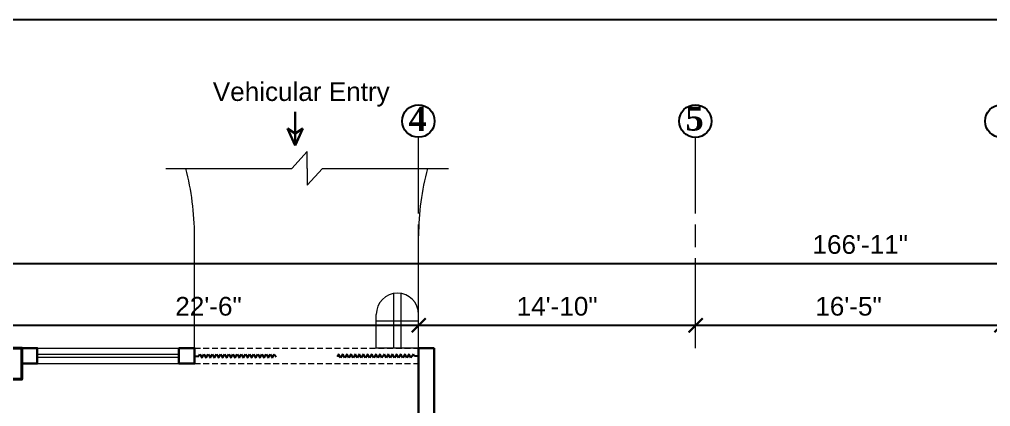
# Model space of a CAD drawing. Header units: inches. Extents: x -12 to 20935469, y -1604 to 24729220.
# Drawn here: x 20824515 to 20825139, y 24663737 to 24663985 of the extents above; entities that cross this region are included whole.
import ezdxf

# ---------------------------------------------------------------- set-up
doc = ezdxf.new("R2010")
doc.units = ezdxf.units.IN
doc.header["$LTSCALE"] = 0.03
doc.header["$MEASUREMENT"] = 0
doc.header["$PDMODE"] = 32
doc.header["$PDSIZE"] = 15
doc.linetypes.add('ACAD_ISO08W100', pattern=[36, 24, -3, 6, -3])
doc.linetypes.add('DASHED2', pattern=[0.375, 0.25, -0.125])
for name, color, linetype, lineweight in [('column', 1, 'Continuous', 40), ('Dim Line', 252, 'Continuous', 13), ('Dimiention', 75, 'Continuous', 18), ('Dot', 253, 'Continuous', 0), ('Grid Line', 252, 'Continuous', 18), ('Hatch', 253, 'Continuous', 15), ('line', 7, 'Continuous', 9), ('Main Wall', 7, 'Continuous', 30), ('wind.', 150, 'Continuous', 20)]:
    doc.layers.add(name, color=color, linetype=linetype, lineweight=lineweight)
doc.layers.add('TEXT', color=7, linetype='Continuous')
doc.styles.add('2', font='swisscl.ttf')
doc.styles.add('RomanS', font='arial.ttf', dxfattribs={"height": 12})
doc.styles.get("Standard").update_dxf_attribs({"font": 'timesbd.ttf'})
doc.dimstyles.new('Aec_Arch_I', dxfattribs={"dimscale": 96, "dimtxt": 12, "dimasz": 0.09375, "dimexe": 0.125, "dimexo": 0.125, "dimgap": 0.0625, "dimtad": 1, "dimdec": 0, "dimzin": 3, "dimdsep": 46, "dimlunit": 4, "dimtxsty": 'RomanS', "dimblk1": 'ARCHTICK', "dimblk2": 'ARCHTICK', "dimsah": 1, "dimcen": 0.09375, "dimdle": 0.125, "dimadec": 0, "dimazin": 0, "dimtfac": 0.75, "dimtdec": 0, "dimtmove": 2, "dimatfit": 3, "dimldrblk": 'ARCHTICK', "dimfxl": 1, "dimfrac": 1, "dimtolj": 1, "dimtzin": 0, "dimarcsym": 0})

# ---------------------------------------------------------------- blocks, each defined once
blk = doc.blocks.new('_ArchTick')
at = {"color": 0, "linetype": 'ByBlock', "lineweight": 35, "const_width": 0.15}
blk.add_lwpolyline([(-0.5, -0.5), (0.5, 0.5)], dxfattribs=at)
blk = doc.blocks.new('*D338')
at = {"layer": 'Defpoints', "color": 0, "transparency": 16777216}
for p in [(20820592.25, 24639400.93), (20820862.25, 24639400.93), (20820862.25, 24639400.93)]:
    blk.add_point(p, dxfattribs=at)
at = {"layer": 'Dim Line', "color": 0, "lineweight": -2, "transparency": 16777216}
blk.add_line((20820580.25, 24639400.93), (20820874.25, 24639400.93), dxfattribs=at)
at = {"layer": 'Dim Line', "color": 0, "lineweight": -2, "transparency": 16777216, "xscale": 9, "yscale": 9, "zscale": 9, "rotation": 180}
blk.add_blockref('_ArchTick', (20820592.25, 24639400.93), dxfattribs=at)
at = {"layer": 'Dim Line', "color": 0, "lineweight": -2, "transparency": 16777216, "xscale": 9, "yscale": 9, "zscale": 9}
blk.add_blockref('_ArchTick', (20820862.25, 24639400.93), dxfattribs=at)
at = {"layer": 'Dim Line', "color": 0, "transparency": 16777216, "insert": (20820727.25, 24639413.05), "char_height": 12, "attachment_point": 5, "style": 'RomanS'}
blk.add_mtext('\\A1;22\'-6"', dxfattribs=at)
blk = doc.blocks.new('*D339')
at = {"layer": 'Defpoints', "color": 0, "transparency": 16777216}
for p in [(20820862.25, 24639400.93), (20821040.22, 24639400.93), (20821040.22, 24639400.93)]:
    blk.add_point(p, dxfattribs=at)
at = {"layer": 'Dim Line', "color": 0, "lineweight": -2, "transparency": 16777216}
blk.add_line((20820850.25, 24639400.93), (20821052.22, 24639400.93), dxfattribs=at)
at = {"layer": 'Dim Line', "color": 0, "lineweight": -2, "transparency": 16777216, "xscale": 9, "yscale": 9, "zscale": 9, "rotation": 180}
blk.add_blockref('_ArchTick', (20820862.25, 24639400.93), dxfattribs=at)
at = {"layer": 'Dim Line', "color": 0, "lineweight": -2, "transparency": 16777216, "xscale": 9, "yscale": 9, "zscale": 9}
blk.add_blockref('_ArchTick', (20821040.22, 24639400.93), dxfattribs=at)
at = {"layer": 'Dim Line', "color": 0, "transparency": 16777216, "insert": (20820951.23, 24639413.05), "char_height": 12, "attachment_point": 5, "style": 'RomanS'}
blk.add_mtext('\\A1;14\'-10"', dxfattribs=at)
blk = doc.blocks.new('*D340')
at = {"layer": 'Defpoints', "color": 0, "transparency": 16777216}
for p in [(20821040.22, 24639400.93), (20821236.75, 24639400.93), (20821236.75, 24639400.93)]:
    blk.add_point(p, dxfattribs=at)
at = {"layer": 'Dim Line', "color": 0, "lineweight": -2, "transparency": 16777216}
for p, q in [((20821028.22, 24639400.93), (20821248.75, 24639400.93)), ((20821040.22, 24639388.93), (20821040.22, 24639388.93)), ((20821236.75, 24639388.93), (20821236.75, 24639388.93))]:
    blk.add_line(p, q, dxfattribs=at)
at = {"layer": 'Dim Line', "color": 0, "lineweight": -2, "transparency": 16777216, "xscale": 9, "yscale": 9, "zscale": 9, "rotation": 180}
blk.add_blockref('_ArchTick', (20821040.22, 24639400.93), dxfattribs=at)
at = {"layer": 'Dim Line', "color": 0, "lineweight": -2, "transparency": 16777216, "xscale": 9, "yscale": 9, "zscale": 9}
blk.add_blockref('_ArchTick', (20821236.75, 24639400.93), dxfattribs=at)
at = {"layer": 'Dim Line', "color": 0, "transparency": 16777216, "insert": (20821138.48, 24639413.05), "char_height": 12, "attachment_point": 5, "style": 'RomanS'}
blk.add_mtext('\\A1;16\'-5"', dxfattribs=at)
blk = doc.blocks.new('*D341')
at = {"layer": 'Defpoints', "color": 0, "transparency": 16777216}
for p in [(20821236.75, 24639400.93), (20821362.75, 24639400.93), (20821362.75, 24639400.93)]:
    blk.add_point(p, dxfattribs=at)
at = {"layer": 'Dim Line', "color": 0, "lineweight": -2, "transparency": 16777216}
for p, q in [((20821224.75, 24639400.93), (20821374.75, 24639400.93)), ((20821236.75, 24639388.93), (20821236.75, 24639388.93)), ((20821362.75, 24639388.93), (20821362.75, 24639388.93))]:
    blk.add_line(p, q, dxfattribs=at)
at = {"layer": 'Dim Line', "color": 0, "lineweight": -2, "transparency": 16777216, "xscale": 9, "yscale": 9, "zscale": 9, "rotation": 180}
blk.add_blockref('_ArchTick', (20821236.75, 24639400.93), dxfattribs=at)
at = {"layer": 'Dim Line', "color": 0, "lineweight": -2, "transparency": 16777216, "xscale": 9, "yscale": 9, "zscale": 9}
blk.add_blockref('_ArchTick', (20821362.75, 24639400.93), dxfattribs=at)
at = {"layer": 'Dim Line', "color": 0, "transparency": 16777216, "insert": (20821299.75, 24639413.05), "char_height": 12, "attachment_point": 5, "style": 'RomanS'}
blk.add_mtext('\\A1;10\'-6"', dxfattribs=at)
blk = doc.blocks.new('*D329')
at = {"layer": 'Defpoints', "color": 0, "transparency": 16777216}
for p in [(20822147.72, 24639440.57), (20820144.28, 24639433.51), (20822147.72, 24639433.51)]:
    blk.add_point(p, dxfattribs=at)
at = {"layer": 'Dim Line', "color": 0, "lineweight": -2, "transparency": 16777216}
for p, q in [((20820144.28, 24639445.51), (20820144.28, 24639452.57)), ((20822147.72, 24639445.51), (20822147.72, 24639452.57)), ((20820132.28, 24639440.57), (20822159.72, 24639440.57))]:
    blk.add_line(p, q, dxfattribs=at)
at = {"layer": 'Dim Line', "color": 0, "lineweight": -2, "transparency": 16777216, "xscale": 9, "yscale": 9, "zscale": 9, "rotation": 180}
blk.add_blockref('_ArchTick', (20820144.28, 24639440.57), dxfattribs=at)
at = {"layer": 'Dim Line', "color": 0, "lineweight": -2, "transparency": 16777216, "xscale": 9, "yscale": 9, "zscale": 9}
blk.add_blockref('_ArchTick', (20822147.72, 24639440.57), dxfattribs=at)
at = {"layer": 'Dim Line', "color": 0, "transparency": 16777216, "insert": (20821146, 24639452.7), "char_height": 12, "attachment_point": 5, "style": 'RomanS'}
blk.add_mtext('\\A1;166\'-11"', dxfattribs=at)
blk = doc.blocks.new('DFDEDRFE')
at = {"layer": 'Dimiention', "ltscale": 50}
for p, q in [((7351174, 3290082.1), (7350909.5, 3290082.1)), ((7350959.1, 3289748.7), (7350959.1, 3290082.1)), ((7351174, 3290082.1), (7351174, 3289748.7)), ((7351174, 3289944.8), (7350745.4, 3289944.8)), ((7351174, 3289886), (7350745.4, 3289886)), ((7351174, 3289748.7), (7350909.5, 3289748.7))]:
    blk.add_line(p, q, dxfattribs=at)
blk.add_arc((7350909.5, 3289915.4), 166.7, 90, 270, dxfattribs=at)
blk = doc.blocks.new('GRID')
at = {"layer": 'Grid Line', "color": 252, "linetype": 'ACAD_ISO08W100', "lineweight": 9, "ltscale": 80, "true_color": 0x939598}
for p, q in [((20820862.25, 24639386.33), (20820862.25, 24639521.56)), ((20821040.22, 24639386.33), (20821040.22, 24639521.54))]:
    blk.add_line(p, q, dxfattribs=at)
at = {"layer": 'TEXT'}
for centre in [(20820862.11, 24639531.98), (20821040.08, 24639531.96), (20821236.61, 24639531.96)]:
    blk.add_circle(centre, 10.42, dxfattribs=at)
at = {"layer": 'TEXT', "char_height": 15.435, "width": 227.4581, "attachment_point": 8, "rotation": 0}
for s, insert in [('\\A1;4', (20820861.59, 24639525.68)), ('\\A1;5', (20821039.56, 24639525.66))]:
    blk.add_mtext(s, dxfattribs=dict(at, insert=insert))
at = {"layer": 'Dim Line'}
for base, p1, p2, picture, middle in [((20822147.72, 24639440.57), (20820144.28, 24639433.51), (20822147.72, 24639433.51), '*D329', (20821146, 24639452.7)), ((20820862.25, 24639400.93), (20820592.25, 24639400.93), (20820862.25, 24639400.93), '*D338', (20820727.25, 24639413.05)), ((20821040.22, 24639400.93), (20820862.25, 24639400.93), (20821040.22, 24639400.93), '*D339', (20820951.23, 24639413.05)), ((20821236.75, 24639400.93), (20821040.22, 24639400.93), (20821236.75, 24639400.93), '*D340', (20821138.48, 24639413.05)), ((20821362.75, 24639400.93), (20821236.75, 24639400.93), (20821362.75, 24639400.93), '*D341', (20821299.75, 24639413.05))]:
    dim = blk.add_linear_dim(base=base, p1=p1, p2=p2, dimstyle='Aec_Arch_I', dxfattribs=at)
    dim.commit()
    dim.dimension.update_dxf_attribs({"geometry": picture, "text_midpoint": middle})

msp = doc.modelspace()

# ---------------------------------------------------------------- linework, layer by layer
for p, q in [((20824617.87, 24663774.15), (20824617.87, 24663764.15)), ((20824627.87, 24663774.15), (20824627.87, 24663764.15)), ((20824627.87, 24663768.86), (20824630.61, 24663768.86)), ((20824630.61, 24663768.86), (20824631.27, 24663770.3)), ((20824631.27, 24663770.3), (20824632.79, 24663767.79)), ((20824632.79, 24663767.79), (20824633.93, 24663770.3)), ((20824633.93, 24663770.3), (20824635.45, 24663767.79)), ((20824635.45, 24663767.79), (20824636.59, 24663770.3)), ((20824636.59, 24663770.3), (20824638.11, 24663767.79)), ((20824638.11, 24663767.79), (20824639.25, 24663770.3)), ((20824639.25, 24663770.3), (20824640.77, 24663767.79)), ((20824640.77, 24663767.79), (20824641.91, 24663770.3)), ((20824641.91, 24663770.3), (20824643.43, 24663767.79)), ((20824643.43, 24663767.79), (20824644.57, 24663770.3)), ((20824644.57, 24663770.3), (20824646.09, 24663767.79)), ((20824646.09, 24663767.79), (20824647.23, 24663770.3)), ((20824647.23, 24663770.3), (20824648.74, 24663767.79)), ((20824648.74, 24663767.79), (20824649.89, 24663770.3)), ((20824649.89, 24663770.3), (20824651.4, 24663767.79)), ((20824651.4, 24663767.79), (20824652.55, 24663770.3)), ((20824652.55, 24663770.3), (20824654.06, 24663767.79)), ((20824654.06, 24663767.79), (20824655.21, 24663770.3)), ((20824655.21, 24663770.3), (20824656.72, 24663767.79)), ((20824656.72, 24663767.79), (20824657.87, 24663770.3)), ((20824657.87, 24663770.3), (20824659.38, 24663767.79)), ((20824659.38, 24663767.79), (20824660.53, 24663770.3)), ((20824660.53, 24663770.3), (20824662.04, 24663767.79)), ((20824662.04, 24663767.79), (20824663.18, 24663770.3)), ((20824663.18, 24663770.3), (20824664.7, 24663767.79)), ((20824664.7, 24663767.79), (20824665.84, 24663770.3)), ((20824665.84, 24663770.3), (20824667.36, 24663767.79)), ((20824667.36, 24663767.79), (20824668.5, 24663770.3)), ((20824668.5, 24663770.3), (20824670.02, 24663767.79)), ((20824670.02, 24663767.79), (20824671.16, 24663770.3)), ((20824671.16, 24663770.3), (20824672.68, 24663767.79)), ((20824672.68, 24663767.79), (20824673.82, 24663770.3)), ((20824673.82, 24663770.3), (20824675.34, 24663767.79)), ((20824675.34, 24663767.79), (20824676.48, 24663770.3)), ((20824676.48, 24663770.3), (20824678, 24663767.79)), ((20824678, 24663767.79), (20824679.14, 24663770.3)), ((20824679.14, 24663770.3), (20824680.27, 24663768.44)), ((20824720.6, 24663770.3), (20824719.47, 24663768.44)), ((20824721.74, 24663767.79), (20824720.6, 24663770.3)), ((20824723.26, 24663770.3), (20824721.74, 24663767.79)), ((20824724.4, 24663767.79), (20824723.26, 24663770.3)), ((20824725.92, 24663770.3), (20824724.4, 24663767.79)), ((20824727.06, 24663767.79), (20824725.92, 24663770.3)), ((20824728.58, 24663770.3), (20824727.06, 24663767.79)), ((20824729.72, 24663767.79), (20824728.58, 24663770.3)), ((20824731.23, 24663770.3), (20824729.72, 24663767.79)), ((20824732.38, 24663767.79), (20824731.23, 24663770.3)), ((20824733.89, 24663770.3), (20824732.38, 24663767.79)), ((20824735.04, 24663767.79), (20824733.89, 24663770.3)), ((20824736.55, 24663770.3), (20824735.04, 24663767.79)), ((20824737.7, 24663767.79), (20824736.55, 24663770.3)), ((20824739.21, 24663770.3), (20824737.7, 24663767.79)), ((20824740.36, 24663767.79), (20824739.21, 24663770.3)), ((20824741.87, 24663770.3), (20824740.36, 24663767.79)), ((20824743.01, 24663767.79), (20824741.87, 24663770.3)), ((20824744.53, 24663770.3), (20824743.01, 24663767.79)), ((20824745.67, 24663767.79), (20824744.53, 24663770.3)), ((20824747.19, 24663770.3), (20824745.67, 24663767.79)), ((20824748.33, 24663767.79), (20824747.19, 24663770.3)), ((20824749.85, 24663770.3), (20824748.33, 24663767.79)), ((20824750.99, 24663767.79), (20824749.85, 24663770.3)), ((20824752.51, 24663770.3), (20824750.99, 24663767.79)), ((20824753.65, 24663767.79), (20824752.51, 24663770.3)), ((20824755.17, 24663770.3), (20824753.65, 24663767.79)), ((20824756.31, 24663767.79), (20824755.17, 24663770.3)), ((20824757.83, 24663770.3), (20824756.31, 24663767.79)), ((20824758.97, 24663767.79), (20824757.83, 24663770.3)), ((20824760.49, 24663770.3), (20824758.97, 24663767.79)), ((20824761.63, 24663767.79), (20824760.49, 24663770.3)), ((20824763.15, 24663770.3), (20824761.63, 24663767.79)), ((20824764.29, 24663767.79), (20824763.15, 24663770.3)), ((20824765.81, 24663770.3), (20824764.29, 24663767.79)), ((20824766.95, 24663767.79), (20824765.81, 24663770.3)), ((20824768.47, 24663770.3), (20824766.95, 24663767.79)), ((20824769.12, 24663768.86), (20824768.47, 24663770.3)), ((20824771.87, 24663768.86), (20824769.12, 24663768.86))]:
    msp.add_line(p, q)
at = {"layer": 'column', "lineweight": 40, "ltscale": 20}
msp.add_lwpolyline([(20824486.87, 24663774.15), (20824486.87, 24663754.15), (20824516.87, 24663754.15), (20824516.87, 24663774.15)], close=True, dxfattribs=at)
at = {"layer": 'Defpoints'}
msp.add_lwpolyline([(20823799.37, 24663985.03), (20826238.23, 24663985.03), (20826238.23, 24662370.32), (20823799.37, 24662370.32)], close=True, dxfattribs=at)
at = {"layer": 'Dot', "color": 0, "linetype": 'DASHED2', "lineweight": 20, "ltscale": 500}
for p, q in [((20824627.87, 24663774.15), (20824771.87, 24663774.15)), ((20824627.87, 24663764.15), (20824771.87, 24663764.15))]:
    msp.add_line(p, q, dxfattribs=at)
at = {"layer": 'Hatch'}
for p, q in [((20824690.39, 24663889.4), (20824700.2, 24663900.23)), ((20824700.2, 24663889.4), (20824700.2, 24663900.23)), ((20824609.36, 24663889.4), (20824690.39, 24663889.4)), ((20824700.2, 24663889.4), (20824700.2, 24663878.58)), ((20824710.02, 24663889.4), (20824700.2, 24663878.58)), ((20824710.02, 24663889.4), (20824791.04, 24663889.4)), ((20824627.87, 24663774.15), (20824627.87, 24663846.15)), ((20824771.87, 24663774.15), (20824771.87, 24663846.15))]:
    msp.add_line(p, q, dxfattribs=at)
for centre, start, end in [((20824459.87, 24663846.15), 0, 14.91869), ((20824939.87, 24663846.15), 165.08131, 180)]:
    msp.add_arc(centre, 168, start, end, dxfattribs=at)
at = {"layer": 'Main Wall', "lineweight": 30}
for p, q in [((20824692.6, 24663925.73), (20824692.6, 24663904.15)), ((20824692.6, 24663904.15), (20824687.67, 24663914.94)), ((20824687.67, 24663914.94), (20824692.6, 24663911.9)), ((20824692.6, 24663904.15), (20824697.53, 24663914.94)), ((20824692.6, 24663911.9), (20824697.53, 24663914.94)), ((20824771.87, 24663774.15), (20824781.87, 24663774.15)), ((20824771.87, 24663709.32), (20824771.87, 24663774.15)), ((20824781.87, 24663709.32), (20824781.87, 24663774.15))]:
    msp.add_line(p, q, dxfattribs=at)
msp.add_lwpolyline([(20824516.87, 24663774.15), (20824526.87, 24663774.15), (20824526.87, 24663764.12), (20824516.87, 24663764.12)], dxfattribs=at)
msp.add_lwpolyline([(20824617.87, 24663774.15), (20824627.87, 24663774.15), (20824627.87, 24663764.15), (20824617.87, 24663764.15)], close=True, dxfattribs=at)
at = {"layer": 'wind.', "lineweight": 5}
for p, q in [((20824526.87, 24663774.15), (20824627.87, 24663774.15)), ((20824526.87, 24663764.15), (20824627.87, 24663764.15))]:
    msp.add_line(p, q, dxfattribs=at)
at = {"layer": 'wind.'}
for p, q in [((20824526.87, 24663770.17), (20824617.87, 24663770.2)), ((20824526.87, 24663768.17), (20824617.87, 24663768.2))]:
    msp.add_line(p, q, dxfattribs=at)

# ---------------------------------------------------------------- block references
msp.add_blockref('GRID', (3909.62, 24387.82))
at = {"layer": 'line', "color": 5, "xscale": 0.08164275207711336, "yscale": 0.08164275207711336, "zscale": 0.08164275207711336, "rotation": 270}
msp.add_blockref('DFDEDRFE', (20556160.51, 25263944.23), dxfattribs=at)

# ---------------------------------------------------------------- texts
at = {"layer": 'TEXT', "color": 30, "lineweight": 5, "ltscale": 20, "insert": (20824696.44, 24663944.71), "char_height": 12, "attachment_point": 2, "style": '2'}
msp.add_mtext_dynamic_manual_height_columns('\\pxsm1;{\\fArial|b0|i0|c0|p34;\\C0;Vehicular Entry }', width=235.5919, gutter_width=0.75, heights=[0], dxfattribs=at)

doc.saveas('drawing.dxf')
